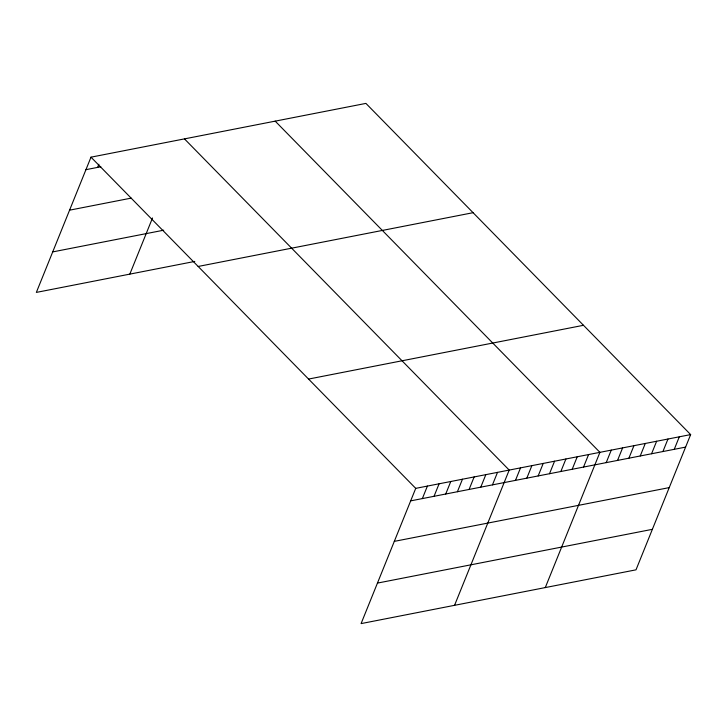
<?xml version="1.0" encoding="UTF-8"?>
<svg xmlns="http://www.w3.org/2000/svg" width="727" height="727" viewBox="0 0 727 727"><rect width="100%" height="100%" fill="white"/><g stroke="black" fill="none" stroke-linecap="round" stroke-linejoin="round"><path stroke-width="1.09" d="M690.65 434.592L415.726 488.362L361.083 623.602L636.007 569.832L690.65 434.592L365.917 103.398L90.993 157.168L36.35 292.408L194.781 261.42M97.618 167.392L98.881 164.266M129.824 274.124L152.516 217.973M422.351 498.586L427.403 486.072M434.037 496.305L439.09 483.791M445.724 494.015L450.776 481.51M457.401 491.734L462.463 479.22M469.088 489.444L474.14 476.939M480.774 487.163L485.827 474.649M492.461 484.873L497.513 472.368M454.557 605.318L509.2 470.078L184.467 138.884M515.479 480.374L520.541 467.861M526.821 478.157L531.882 465.643M538.162 475.94L543.223 463.426M549.503 473.722L554.565 461.209M560.844 471.496L565.906 458.991M572.185 469.278L577.238 456.774M583.527 467.061L588.579 454.557M545.286 587.58L599.92 452.339L275.197 121.145M606.209 462.626L611.262 450.122M617.55 460.409L622.603 447.896M628.891 458.192L633.944 445.678M640.233 455.974L645.285 443.461M651.574 453.757L656.626 441.244M662.915 451.54L667.968 439.026M674.256 449.322L679.309 436.809M85.94 169.673L100.808 166.765M69.574 210.176L131.178 198.126M52.717 251.905L163.711 230.195M198.153 266.464L473.077 212.693M308.557 379.067L583.49 325.296M410.664 500.876L685.597 447.105M394.307 541.37L669.231 487.608M377.44 583.099L652.373 529.329M90.993 157.168L415.726 488.362"/></g></svg>
